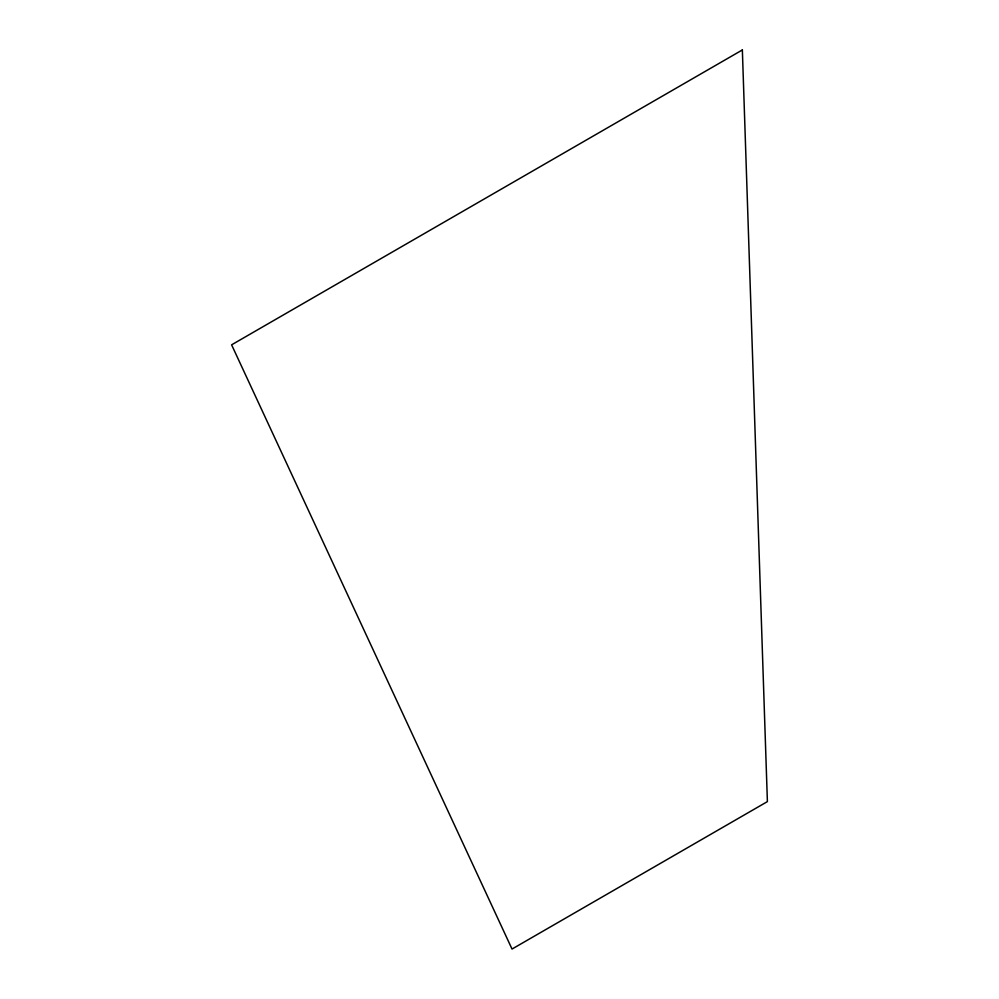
<?xml version="1.0" encoding="UTF-8"?>
<svg xmlns="http://www.w3.org/2000/svg" width="999" height="999" viewBox="0 0 999 999"><rect width="100%" height="100%" fill="white"/><g stroke="black" fill="none" stroke-linecap="round" stroke-linejoin="round"><path stroke-width="1.5" d="M742.357 49.95L231.606 344.83L512.025 949.05L767.394 801.61L742.357 49.95"/></g></svg>
